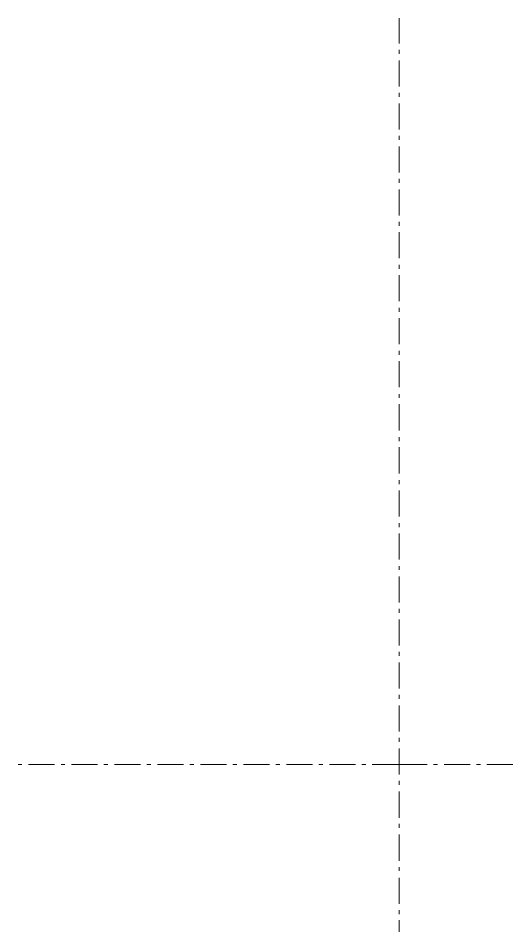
# Model space of a CAD drawing. Header units: millimetres. Extents: x 0 to 588, y 0 to 874.
# Drawn here: x 106.47 to 133.01, y 226 to 274.66 of the extents above; entities that cross this region are included whole.
import ezdxf

# ---------------------------------------------------------------- set-up
doc = ezdxf.new("R2010")
doc.units = ezdxf.units.MM
doc.layers.get('0').update_dxf_attribs({"lineweight": 18})

msp = doc.modelspace()

# ---------------------------------------------------------------- linework, layer by layer
at = {"color": 0, "lineweight": 0}
for points in [[(126.915, 273.304), (126.915, 274.659)], [(126.915, 272.754), (126.915, 272.965)], [(126.915, 270.997), (126.915, 272.394)], [(126.915, 270.447), (126.915, 270.658)], [(126.915, 268.69), (126.915, 270.087)], [(126.915, 268.139), (126.915, 268.351)], [(126.915, 266.382), (126.915, 267.779)], [(126.915, 265.832), (126.915, 266.044)], [(126.915, 264.075), (126.915, 265.472)], [(126.915, 263.525), (126.915, 263.737)], [(126.915, 261.789), (126.915, 263.186)], [(126.915, 261.218), (126.915, 261.43)], [(126.915, 259.482), (126.915, 260.879)], [(126.915, 258.911), (126.915, 259.122)], [(126.915, 257.175), (126.915, 258.572)], [(126.915, 256.603), (126.915, 256.815)], [(126.915, 254.868), (126.915, 256.265)], [(126.915, 254.296), (126.915, 254.508)], [(126.915, 252.561), (126.915, 253.958)], [(126.915, 251.989), (126.915, 252.201)], [(126.915, 250.254), (126.915, 251.65)], [(126.915, 249.682), (126.915, 249.894)], [(126.915, 247.946), (126.915, 249.343)], [(126.915, 247.375), (126.915, 247.587)], [(126.915, 245.639), (126.915, 247.036)], [(126.915, 245.089), (126.915, 245.279)], [(126.915, 243.332), (126.915, 244.729)], [(126.915, 242.782), (126.915, 242.993)], [(126.915, 241.025), (126.915, 242.422)], [(126.915, 240.475), (126.915, 240.686)], [(126.915, 238.718), (126.915, 240.115)], [(126.915, 238.167), (126.915, 238.379)], [(126.915, 236.411), (126.915, 237.808)], [(126.915, 235.86), (126.915, 236.072)], [(126.915, 234.103), (126.915, 235.5)], [(106.468, 234.654), (106.659, 234.654)], [(107.019, 234.654), (108.416, 234.654)], [(108.775, 234.654), (108.966, 234.654)], [(109.326, 234.654), (110.723, 234.654)], [(111.061, 234.654), (111.273, 234.654)], [(111.633, 234.654), (113.03, 234.654)], [(113.369, 234.654), (113.58, 234.654)], [(113.94, 234.654), (115.337, 234.654)], [(115.676, 234.654), (115.888, 234.654)], [(116.247, 234.654), (117.644, 234.654)], [(117.983, 234.654), (118.195, 234.654)], [(118.555, 234.654), (119.951, 234.654)], [(120.29, 234.654), (120.502, 234.654)], [(120.862, 234.654), (122.259, 234.654)], [(122.597, 234.654), (122.809, 234.654)], [(123.169, 234.654), (124.566, 234.654)], [(124.904, 234.654), (125.116, 234.654)], [(125.455, 234.654), (126.915, 234.654)], [(128.418, 234.654), (126.915, 234.654)], [(128.969, 234.654), (128.757, 234.654)], [(130.725, 234.654), (129.328, 234.654)], [(131.276, 234.654), (131.064, 234.654)], [(133.011, 234.654), (131.614, 234.654)], [(126.915, 233.553), (126.915, 233.765)], [(126.915, 231.796), (126.915, 233.193)], [(126.915, 231.246), (126.915, 231.458)], [(126.915, 229.489), (126.915, 230.886)], [(126.915, 228.939), (126.915, 229.15)], [(126.915, 227.182), (126.915, 228.579)], [(126.915, 226.631), (126.915, 226.843)], [(126.915, 224.896), (126.915, 226.293)]]:
    msp.add_lwpolyline(points, dxfattribs=at)

doc.saveas('drawing.dxf')
